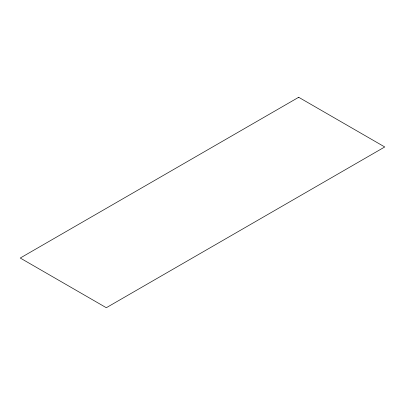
<?xml version="1.0" encoding="UTF-8"?>
<svg xmlns="http://www.w3.org/2000/svg" width="405" height="405" viewBox="0 0 405 405"><rect width="100%" height="100%" fill="white"/><g stroke="black" fill="none" stroke-linecap="round" stroke-linejoin="round"><path stroke-width="0.61" d="M298.688 97.281L20.25 258.036L106.312 307.719L384.75 146.964L298.688 97.281"/></g></svg>
